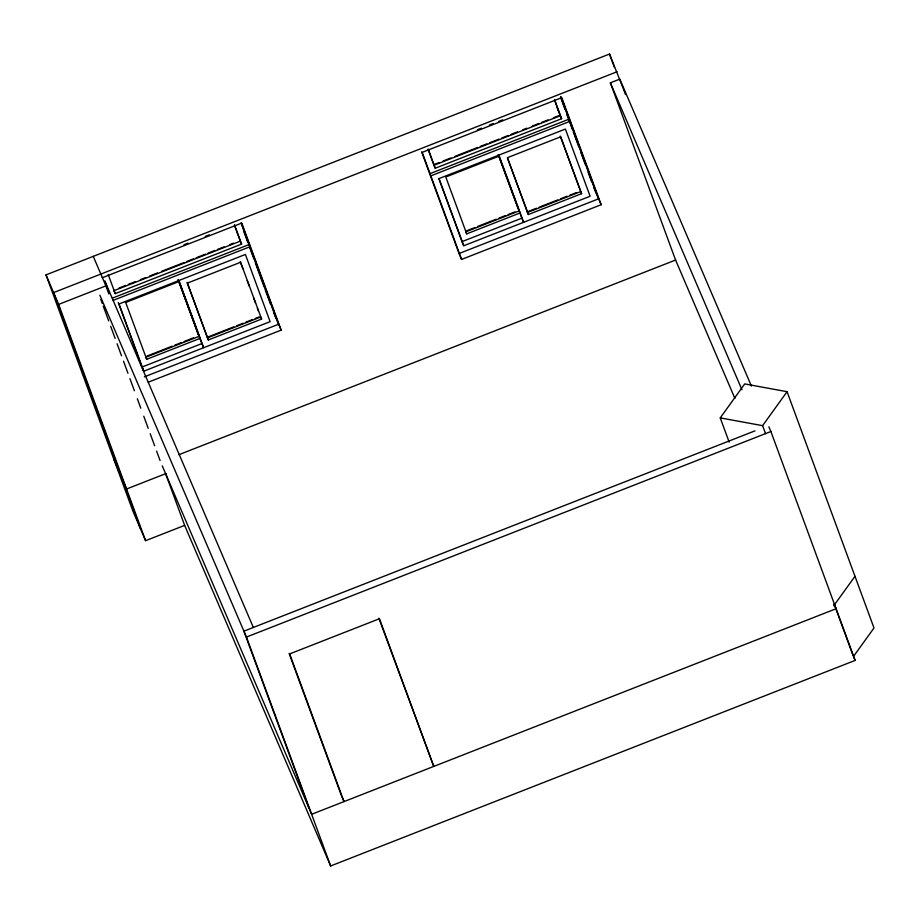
<?xml version="1.0" encoding="UTF-8"?>
<svg xmlns="http://www.w3.org/2000/svg" width="920" height="920" viewBox="0 0 920 920"><rect width="100%" height="100%" fill="white"/><g stroke="black" fill="none" stroke-linecap="round" stroke-linejoin="round"><path stroke-width="1.38" d="M729.169 442.14L720.245 417.887L744.706 383.916L787.06 391.69L874 627.981L853.438 656.523L855.117 660.422L330.648 865.961L184.644 525.377L165.623 473.697M765.578 433.745L762.599 425.661L787.06 391.69M833.784 605.728L854.979 576.299M184.644 525.377L145.59 540.684L132.94 511.175L46 274.885L609.511 54.038L623.771 89.861M617.101 71.737L53.59 292.594L140.53 528.885M183.988 244.731L187.979 243.167M205.263 236.394L209.254 234.83M477.388 129.743L481.378 128.179M489.359 125.051L493.35 123.487M498.663 121.405L502.653 119.841M102.2 277.771L241.776 223.065L281.163 330.13L148.235 382.225M734.884 398.372L675.579 260.049L610.374 82.823L619.827 79.12L751.421 386.089M46 274.885L58.65 304.393L105.903 285.878L108.87 293.963M119.048 288.017L125.695 285.407M128.363 284.361L135.01 281.761M140.323 279.668L145.648 277.587M149.638 276.023L157.619 272.895M161.609 271.331L184.218 262.476M186.875 261.43L193.522 258.819M196.19 257.784L205.493 254.138M208.15 253.092L214.808 250.481M217.465 249.446L224.112 246.836M229.436 244.755L233.427 243.19M439.047 162.598L433.722 164.691L435.24 168.222L561.591 118.715L554.518 99.509M443.037 161.034L451.018 157.906M455.009 156.342L477.618 147.487M480.274 146.441L486.921 143.842M489.578 142.796L498.893 139.15M501.549 138.103L508.197 135.493M510.864 134.458L517.511 131.847M522.836 129.766L526.815 128.202M532.139 126.12L538.786 123.51M541.454 122.463L548.101 119.864M553.414 117.771L558.739 115.69M113.988 290.685L240.327 241.166L234.427 225.227M113.735 290.099L115.253 293.641L241.592 244.122L234.531 224.928M112.378 298.137L249.285 244.478M429.709 173.765L569.284 119.071L567.26 114.344M113.195 300.357L250.113 246.698M430.525 175.984L570.101 121.29L567.571 115.379M125.798 302.427L179.043 281.555M499.042 156.136L445.797 177.008L466.716 233.864L519.961 212.992L518.639 209.898M240.683 262.223L187.427 283.095L208.357 339.952L261.602 319.079L240.281 261.476M146.912 356.097L172.201 346.184M174.869 345.149L181.516 342.539M184.184 341.492L193.499 337.835M465.577 231.207L474.892 227.562M477.549 226.515L496.19 219.213M498.858 218.166L505.505 215.556M508.173 214.509L514.832 211.91M519.075 210.933L465.83 231.805L466.716 233.864M178.158 279.484L199.077 336.341L145.832 357.213L146.717 359.283L199.962 338.41L198.639 335.305M208.541 336.766L233.841 326.853M236.498 325.818L243.156 323.207M245.824 322.161L252.471 319.55M255.139 318.516L259.13 316.94M527.206 211.876L536.533 208.23M539.189 207.184L557.83 199.881M560.487 198.835L567.145 196.224M569.813 195.189L576.46 192.579M187.036 282.348L207.471 337.881L260.716 317.009L261.602 319.079M527.459 212.474L580.716 191.601L581.601 193.671L528.344 214.532L507.518 158.263M178.917 280.519L203.642 347.714L201.871 343.574L142.002 367.046L118.266 302.53M498.916 155.1L523.629 222.295L521.858 218.166L462.001 241.626L438.759 178.468M143.773 371.174L270.112 321.655L245.398 254.46L119.048 303.979L143.773 371.174L141.749 366.447M463.772 245.755L590.111 196.248L565.386 129.053L439.047 178.56L463.772 245.755L461.748 241.04M144.382 376.843L278.633 324.231L241.212 222.536M461.587 259.428L601.162 204.723L561.764 97.658L422.199 152.352L461.587 259.428L458.873 253.103M178.928 454.687L675.682 260.003M165.945 473.57L126.569 489.003L113.919 459.482M754.986 430.859L243.903 631.154L309.108 808.381M99.877 295.205L246.433 637.065L770.891 431.514L855.117 660.422M720.245 417.887L762.599 425.661M768.867 426.799L770.891 431.514M834.072 604.014L836.096 608.73L311.638 814.28L162.265 465.842M610.374 82.823L741.968 389.792M594.113 188.278L601.162 204.723M560.073 115.172L561.591 118.715M247.261 239.763L249.607 245.525M273.573 312.432L281.163 330.13M240.074 240.58L241.592 244.122M207.471 337.881L208.357 339.952M341.975 796.869L343.999 801.596L289.662 653.913L379.431 618.734L433.768 766.418L378.879 618.194M253.345 627.452L104.811 280.968L108.767 291.709M93.254 256.37L105.903 285.878M834.428 604.831L852.955 655.201M624.024 90.54L625.508 94.564M609.511 54.038L614.456 67.459M561.212 97.117L598.632 198.823L459.057 253.517L421.636 151.823M560.659 96.588L596.102 192.912M560.579 97.347L565.006 109.388M566.973 114.747L572.389 129.467M573.378 132.146L578.795 146.866M580.761 152.214L585.2 164.266M588.156 172.293L591.594 181.665M554.668 100.406L560.326 115.759L433.975 165.278L428.329 149.914M557.175 107.686L559.061 112.803M581.601 193.671L560.683 136.815L507.426 157.677L528.344 214.532M560.28 136.068L580.716 191.601M498.387 154.802L521.858 218.166M498.249 154.652L518.19 208.863M428.179 149.028L435.24 168.222M241.649 224.687L276.103 318.332M244.03 232.127L247.48 241.488M249.941 248.181L253.874 258.888M255.357 262.913L264.212 286.994M265.202 289.673L270.618 304.393M240.856 263.385L242.949 268.824M247.181 280.565L249.274 286.017M253.655 297.907L255.599 303.197M257.393 308.338L258.52 311.132M178.63 280.416L201.871 343.574M178.25 280.059L198.191 334.282M289.11 653.384L341.469 795.696M125.396 301.679L146.717 359.283M246.433 637.065L330.648 865.961M108.18 274.436L115.253 293.641M100.797 299.437L102.281 303.462M103.27 306.153L108.698 320.919M110.676 326.289L115.126 338.376M117.093 343.747L121.543 355.822M123.521 361.192L127.96 373.278M129.938 378.649L134.389 390.735M137.345 398.785L140.806 408.181M143.773 416.242L148.212 428.329M150.19 433.688L154.64 445.774M156.618 451.145L160.068 460.541M58.65 304.393L145.59 540.684"/></g></svg>
